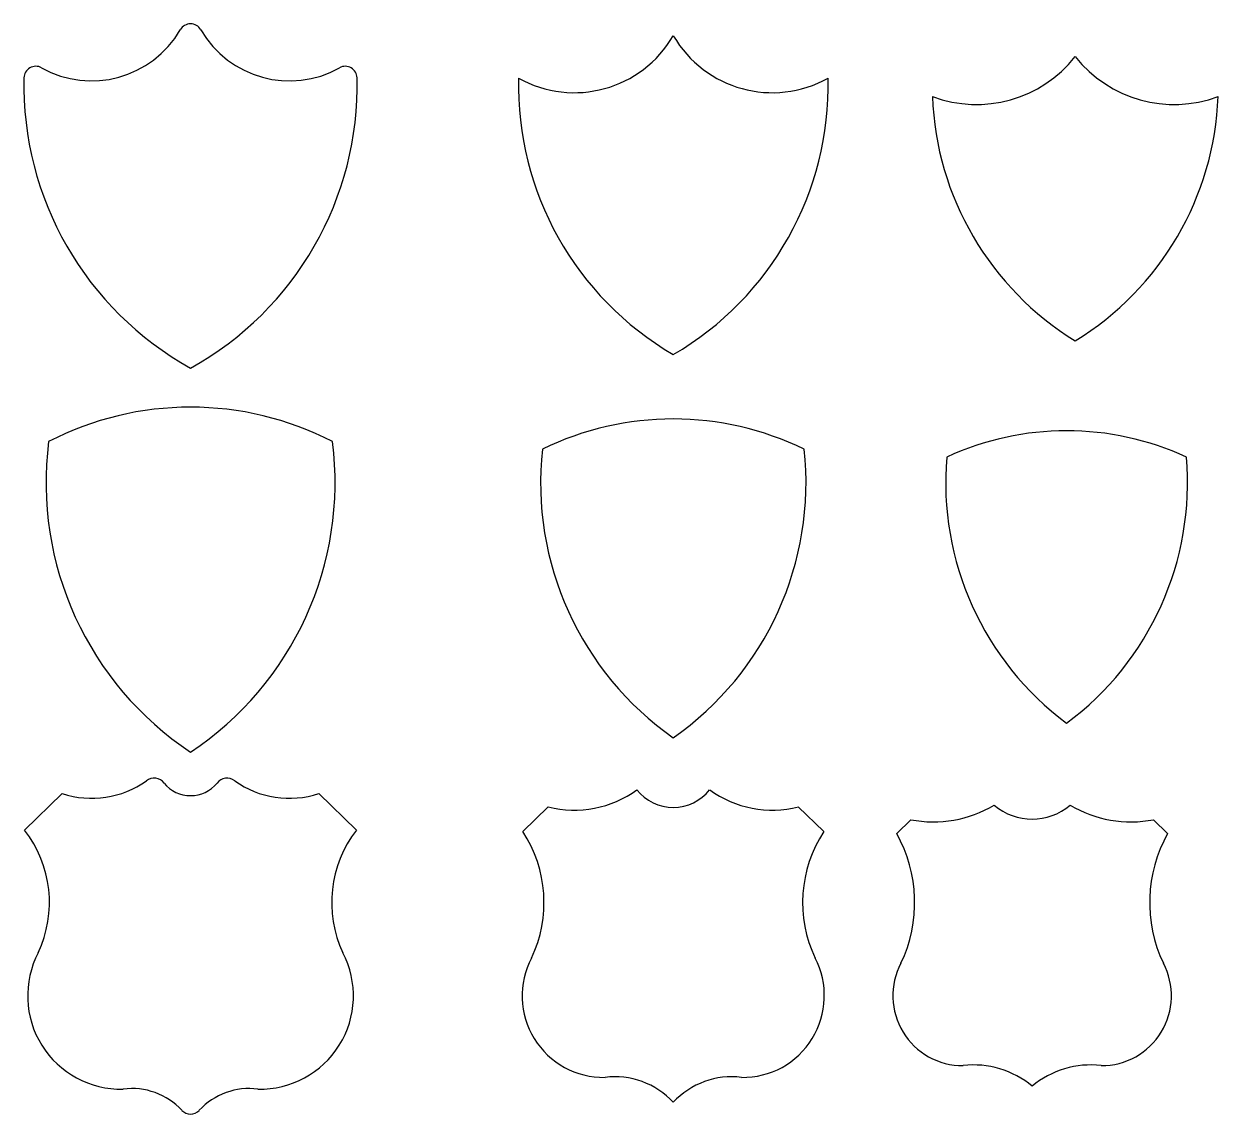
# Model space of a CAD drawing. Extents: x 608 to 912, y 1263 to 1540.
import ezdxf

# ---------------------------------------------------------------- set-up
doc = ezdxf.new("R2010")
doc.units = 0
doc.layers.get('0').update_dxf_attribs({"linetype": 'CONTINUOUS'})

msp = doc.modelspace()

# ---------------------------------------------------------------- linework, layer by layer
for p, q in [((617.72, 1344.7), (608.18, 1335.45)), ((682.98, 1344.7), (692.53, 1335.45)), ((741.29, 1341.34), (734.85, 1335.08)), ((804.87, 1341.34), (811.32, 1335.08)), ((833.46, 1338.06), (829.89, 1334.59)), ((895.19, 1338.06), (898.76, 1334.59))]:
    msp.add_line(p, q)
for centre, radius, start, end in [((650.35, 1537.4), 3, 30.1043, 149.8957), ((625.21, 1551.97), 26.06, 240.7399, 329.8957), ((675.5, 1551.97), 26.06, 210.1043, 299.2601), ((747.94, 1551.97), 29.06, 240.7399, 329.8957), ((798.23, 1551.97), 29.06, 210.1043, 299.2601), ((850.14, 1551.97), 32.06, 249.6096, 321.6443), ((900.42, 1551.97), 32.06, 218.3557, 290.3904), ((611, 1526.62), 3, 60.7399, 178.6931), ((689.7, 1526.62), 3, 1.3069, 119.2601), ((690.2, 1524.81), 82.22, 178.6931, 241.0114), ((610.51, 1524.81), 82.22, 298.9886, 1.3069), ((812.93, 1524.81), 79.22, 178.6931, 239.802), ((733.24, 1524.81), 79.22, 300.198, 1.3069), ((915.12, 1524.81), 76.22, 182.175, 238.4805), ((835.44, 1524.81), 76.22, 301.5195, 357.825), ((650.35, 1364.26), 78.7, 62.7175, 117.2825), ((773.08, 1364.26), 75.7, 63.9164, 116.0836), ((873.08, 1364.26), 72.7, 65.2284, 114.7716), ((695.83, 1423.77), 82.22, 172.7082, 236.4168), ((604.88, 1423.77), 82.22, 303.5832, 7.2918), ((818.56, 1423.77), 79.22, 173.8548, 234.9637), ((727.61, 1423.77), 79.22, 305.0363, 6.1452), ((918.56, 1423.77), 76.22, 175.1074, 233.3666), ((827.6, 1423.77), 76.22, 306.6334, 4.8926), ((641.11, 1345.67), 3.01, 33.8735, 130.9113), ((659.6, 1345.67), 3.01, 49.0887, 146.1265), ((625.21, 1367.58), 24.06, 251.8784, 305.3638), ((650.35, 1353), 8.79, 219.9329, 320.0671), ((675.5, 1367.58), 24.06, 234.6362, 288.1216), ((747.94, 1367.58), 27.06, 255.7859, 305.9804), ((773.08, 1353), 11.79, 218.3877, 321.6123), ((798.23, 1367.58), 27.06, 234.0196, 284.2141), ((839.18, 1367.58), 30.06, 259.0355, 300.9832), ((864.32, 1353), 14.79, 229.1927, 310.8073), ((889.47, 1367.58), 30.06, 239.0168, 280.9645), ((584.41, 1317.03), 30.07, 334.8559, 37.7708), ((716.3, 1317.03), 30.07, 142.2292, 205.1441), ((707.14, 1317.03), 33.07, 334.7417, 33.0929), ((839.03, 1317.03), 33.07, 146.9071, 205.2583), ((798.38, 1317.03), 36.07, 334.6346, 29.1366), ((930.27, 1317.03), 36.07, 150.8634, 205.3654), ((632.66, 1293.29), 23.72, 152.4761, 271.3357), ((668.04, 1293.29), 23.72, 268.6643, 27.5239), ((755.39, 1293.29), 20.72, 152.3136, 270.9206), ((790.77, 1293.29), 20.72, 269.0794, 27.6864), ((846.63, 1293.29), 17.72, 152.1205, 270.4411), ((882.01, 1293.29), 17.72, 269.5589, 27.8795), ((849.45, 1252.45), 23.28, 50.286, 96.6052), ((879.2, 1252.45), 23.28, 83.3948, 129.714), ((758.21, 1252.45), 20.28, 42.8219, 97.028), ((787.96, 1252.45), 20.28, 82.972, 137.1781), ((635.48, 1252.45), 17.28, 42.8219, 97.5195), ((665.23, 1252.45), 17.28, 82.4805, 137.1781), ((650.35, 1266.23), 3, 222.8219, 317.1781)]:
    msp.add_arc(centre, radius, start, end)

doc.saveas('drawing.dxf')
